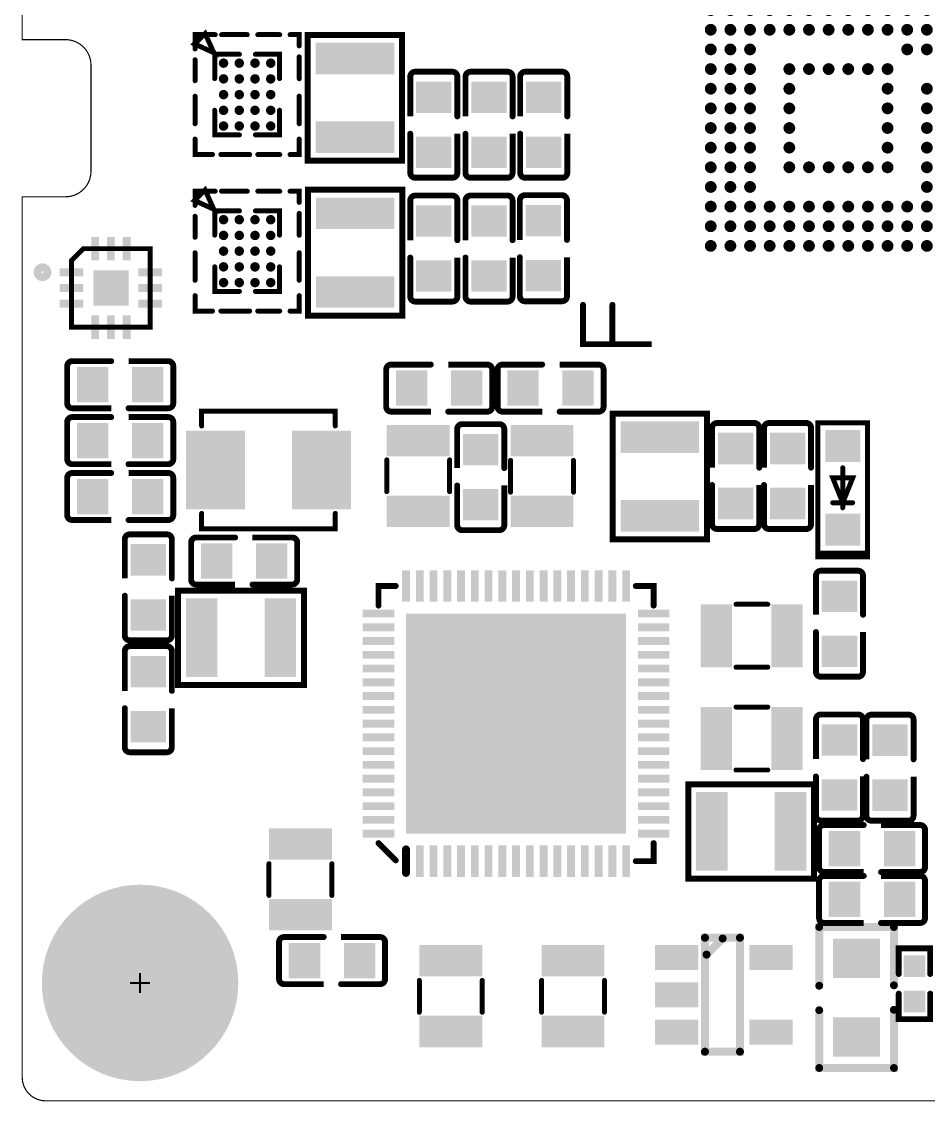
# Model space of a CAD drawing. Extents: x -0.2 to 69.5, y 0 to 51.5.
# Drawn here: x -0.16 to 22.91, y 0.01 to 27.48 of the extents above; entities that cross this region are included whole.
import ezdxf

# ---------------------------------------------------------------- set-up
doc = ezdxf.new("R2010")
doc.units = 0
for name, color, linetype in [('2D_LINE_00', 253, 'CONTINUOUS'), ('DRIL_NPLTE_THRU_01', 255, 'CONTINUOUS'), ('DRIL_PLTE_THRU_01', 255, 'CONTINUOUS'), ('DRIL_SYMBOL', 6, 'CONTINUOUS'), ('PADS_INNER', 253, 'CONTINUOUS'), ('PADS_TOP', 253, 'CONTINUOUS'), ('PART_TOP_2DLINE_00', 1, 'CONTINUOUS'), ('PART_TOP_2DLINE_01', 1, 'CONTINUOUS'), ('PART_TOP_2DLINE_126', 255, 'CONTINUOUS')]:
    doc.layers.add(name, color=color, linetype=linetype)

# ---------------------------------------------------------------- blocks, each defined once
blk = doc.blocks.new('DRAWING_551')
at = {"layer": '2D_LINE_00', "const_width": 0.03}
blk.add_lwpolyline([(8.386, -18.085), (-60.014, -18.085, -0.414214), (-60.613, -17.485), (-60.613, 4.916), (-59.513, 4.916, 0.414214), (-58.863, 5.565), (-58.863, 8.265, 0.414214), (-59.513, 8.915), (-60.613, 8.915), (-60.613, 26.316, -0.414214), (-60.014, 26.915), (-30.063, 26.915, -0.413192), (-29.815, 26.667), (-29.815, 23.399, 0.967377), (-28.813, 23.399), (-28.813, 26.665, -0.414214), (-28.563, 26.915), (8.386, 26.915, -0.414214)], format="xyb", dxfattribs=at)
blk = doc.blocks.new('SMOOTH_0$2032')
at = {"const_width": 0.1016}
blk.add_lwpolyline([(-0.0508, 0, 1), (0.0508, 0, 1)], format="xyb", close=True, dxfattribs=at)
blk = doc.blocks.new('PART_BODY_TOP_495')
at = {"layer": 'PART_TOP_2DLINE_00', "const_width": 0.203}
blk.add_lwpolyline([(-0.41, -1.45), (0.48, -1.45), (0.48, 1.45), (-0.41, 1.45)], close=True, dxfattribs=at)
blk.add_lwpolyline([(0.44, -1.02), (0.03, -1.43)], dxfattribs=at)
at = {"layer": 'PART_TOP_2DLINE_00'}
for p in [(-0.41, 1.45), (0.48, 1.45), (0.44, -1.02), (-0.41, -1.45), (0.03, -1.43), (0.48, -1.45)]:
    blk.add_blockref('SMOOTH_0$2032', p, dxfattribs=at)
blk = doc.blocks.new('DRIL_HOLE_0')
blk.add_lwpolyline([(0, 0, 1), (0, 0, 1)], format="xyb", close=True)
blk = doc.blocks.new('PAD_0')
blk.add_lwpolyline([(0, 0, 1), (0, 0, 1)], format="xyb", close=True)
blk = doc.blocks.new('PAD_1')
at = {"const_width": 0.635}
blk.add_lwpolyline([(-0.55, 0), (0.55, 0)], dxfattribs=at)
blk = doc.blocks.new('STK_TOP_26')
at = {"layer": 'DRIL_PLTE_THRU_01'}
blk.add_blockref('DRIL_HOLE_0', (0, 0), dxfattribs=at)
at = {"layer": 'PADS_INNER'}
blk.add_blockref('PAD_0', (0, 0), dxfattribs=at)
at = {"layer": 'PADS_TOP'}
blk.add_blockref('PAD_1', (0, 0), dxfattribs=at)
blk = doc.blocks.new('SYM_TOP_22')
for name, p in [('PART_BODY_TOP_495', (0, 0)), ('STK_TOP_26', (-1.2, 0.95)), ('STK_TOP_26', (1.2, 0.95)), ('STK_TOP_26', (1.2, 0)), ('STK_TOP_26', (-1.2, -0.95)), ('STK_TOP_26', (1.2, -0.95))]:
    blk.add_blockref(name, p)
blk = doc.blocks.new('PART_TOP_0')
blk.add_blockref('SYM_TOP_22', (0, 0))
blk = doc.blocks.new('SMOOTH_0$150114')
at = {"const_width": 0.075057}
blk.add_lwpolyline([(-0.037528, 0, 1), (0.037528, 0, 1)], format="xyb", close=True, dxfattribs=at)
blk = doc.blocks.new('PART_BODY_TOP_492')
at = {"layer": 'PART_TOP_2DLINE_01', "const_width": 0.15}
for points in [[(-3.48, 3.061), (-3.041, 3.5)], [(3.5, 3.061), (3.5, 3.5), (3.002, 3.5)], [(-3.5, -3.046), (-3.5, -3.5), (-3.041, -3.5)], [(3.5, -3.046), (3.5, -3.5), (3.002, -3.5)]]:
    blk.add_lwpolyline(points, dxfattribs=at)
at = {"layer": 'PART_TOP_2DLINE_01'}
for p in [(-3.041, 3.5), (3.002, 3.5), (3.5, 3.5), (-3.48, 3.061), (3.5, 3.061), (-3.5, -3.046), (3.5, -3.046), (-3.5, -3.5), (-3.041, -3.5), (3.002, -3.5), (3.5, -3.5)]:
    blk.add_blockref('SMOOTH_0$150114', p, dxfattribs=at)
blk = doc.blocks.new('PAD_2')
at = {"const_width": 0.0999}
blk.add_lwpolyline([(-0.3, -0.05), (0.3, -0.05, 1), (0.3, 0.05), (-0.3, 0.05, 1)], format="xyb", close=True, dxfattribs=at)
blk = doc.blocks.new('STK_TOP_21')
at = {"layer": 'DRIL_NPLTE_THRU_01'}
blk.add_blockref('DRIL_HOLE_0', (0, 0), dxfattribs=at)
at = {"layer": 'PADS_INNER'}
blk.add_blockref('PAD_0', (0, 0), dxfattribs=at)
at = {"layer": 'PADS_TOP'}
blk.add_blockref('PAD_2', (0, 0), dxfattribs=at)
blk = doc.blocks.new('PAD_3')
at = {"const_width": 0.1999}
blk.add_lwpolyline([(-0.40005, 0), (0.40005, 0)], dxfattribs=at)
blk = doc.blocks.new('STK_TOP_22')
at = {"layer": 'DRIL_NPLTE_THRU_01'}
blk.add_blockref('DRIL_HOLE_0', (0, 0), dxfattribs=at)
at = {"layer": 'PADS_INNER'}
blk.add_blockref('PAD_0', (0, 0), dxfattribs=at)
at = {"layer": 'PADS_TOP'}
blk.add_blockref('PAD_3', (0, 0), dxfattribs=at)
blk = doc.blocks.new('STK_TOP_20')
at = {"layer": 'DRIL_NPLTE_THRU_01'}
blk.add_blockref('DRIL_HOLE_0', (0, 0), dxfattribs=at)
at = {"layer": 'PADS_INNER'}
blk.add_blockref('PAD_0', (0, 0), dxfattribs=at)
at = {"layer": 'PADS_TOP', "rotation": 90}
blk.add_blockref('PAD_3', (0, 0), dxfattribs=at)
blk = doc.blocks.new('PAD_4')
at = {"const_width": 5.6}
blk.add_lwpolyline([(-2.8, 0), (2.8, 0)], dxfattribs=at)
blk = doc.blocks.new('STK_TOP_23')
at = {"layer": 'DRIL_NPLTE_THRU_01'}
blk.add_blockref('DRIL_HOLE_0', (0, 0), dxfattribs=at)
at = {"layer": 'PADS_INNER'}
blk.add_blockref('PAD_0', (0, 0), dxfattribs=at)
at = {"layer": 'PADS_TOP'}
blk.add_blockref('PAD_4', (0, 0), dxfattribs=at)
blk = doc.blocks.new('SYM_TOP_19')
for name, p in [('STK_TOP_20', (-2.8, 3.5)), ('STK_TOP_20', (-2.45, 3.5)), ('STK_TOP_20', (-2.1, 3.5)), ('STK_TOP_20', (-1.75, 3.5)), ('STK_TOP_20', (-1.4, 3.5)), ('STK_TOP_20', (-1.05, 3.5)), ('STK_TOP_20', (-0.7, 3.5)), ('STK_TOP_20', (-0.35, 3.5)), ('STK_TOP_20', (0, 3.5)), ('STK_TOP_20', (0.35, 3.5)), ('STK_TOP_20', (0.7, 3.5)), ('STK_TOP_20', (1.05, 3.5)), ('STK_TOP_20', (1.4, 3.5)), ('STK_TOP_20', (1.75, 3.5)), ('STK_TOP_20', (2.1, 3.5)), ('STK_TOP_20', (2.45, 3.5)), ('STK_TOP_20', (2.8, 3.5)), ('PART_BODY_TOP_492', (0, 0)), ('STK_TOP_23', (0, 0)), ('STK_TOP_21', (-3.5, 2.8)), ('STK_TOP_22', (3.5, 2.8)), ('STK_TOP_22', (-3.5, 2.45)), ('STK_TOP_22', (3.5, 2.45)), ('STK_TOP_22', (-3.5, 2.1)), ('STK_TOP_22', (3.5, 2.1)), ('STK_TOP_22', (-3.5, 1.75)), ('STK_TOP_22', (3.5, 1.75)), ('STK_TOP_22', (-3.5, 1.4)), ('STK_TOP_22', (3.5, 1.4)), ('STK_TOP_22', (-3.5, 1.05)), ('STK_TOP_22', (3.5, 1.05)), ('STK_TOP_22', (-3.5, 0.7)), ('STK_TOP_22', (3.5, 0.7)), ('STK_TOP_22', (-3.5, 0.35)), ('STK_TOP_22', (3.5, 0.35)), ('STK_TOP_22', (-3.5, 0)), ('STK_TOP_22', (3.5, 0)), ('STK_TOP_22', (-3.5, -0.35)), ('STK_TOP_22', (3.5, -0.35)), ('STK_TOP_22', (-3.5, -0.7)), ('STK_TOP_22', (3.5, -0.7)), ('STK_TOP_22', (-3.5, -1.05)), ('STK_TOP_22', (3.5, -1.05)), ('STK_TOP_22', (-3.5, -1.4)), ('STK_TOP_22', (3.5, -1.4)), ('STK_TOP_22', (-3.5, -1.75)), ('STK_TOP_22', (3.5, -1.75)), ('STK_TOP_22', (-3.5, -2.1)), ('STK_TOP_22', (3.5, -2.1)), ('STK_TOP_22', (-3.5, -2.45)), ('STK_TOP_22', (3.5, -2.45)), ('STK_TOP_22', (-3.5, -2.8)), ('STK_TOP_22', (3.5, -2.8)), ('STK_TOP_20', (-2.8, -3.5)), ('STK_TOP_20', (-2.45, -3.5)), ('STK_TOP_20', (-2.1, -3.5)), ('STK_TOP_20', (-1.75, -3.5)), ('STK_TOP_20', (-1.4, -3.5)), ('STK_TOP_20', (-1.05, -3.5)), ('STK_TOP_20', (-0.7, -3.5)), ('STK_TOP_20', (-0.35, -3.5)), ('STK_TOP_20', (0, -3.5)), ('STK_TOP_20', (0.35, -3.5)), ('STK_TOP_20', (0.7, -3.5)), ('STK_TOP_20', (1.05, -3.5)), ('STK_TOP_20', (1.4, -3.5)), ('STK_TOP_20', (1.75, -3.5)), ('STK_TOP_20', (2.1, -3.5)), ('STK_TOP_20', (2.45, -3.5)), ('STK_TOP_20', (2.8, -3.5))]:
    blk.add_blockref(name, p)
blk = doc.blocks.new('PART_TOP_1')
blk.add_blockref('SYM_TOP_19', (0, 0))
blk = doc.blocks.new('DRIL_SYMBOL_2$75')
at = {"layer": 'DRIL_SYMBOL', "const_width": 0.0508}
for points in [[(0, -0.254), (0, 0.254)], [(-0.254, 0), (0.254, 0)]]:
    blk.add_lwpolyline(points, dxfattribs=at)
blk = doc.blocks.new('DRIL_HOLE_2$75')
at = {"const_width": 1.375}
blk.add_lwpolyline([(-0.6875, 0, 1), (0.6875, 0, 1)], format="xyb", close=True, dxfattribs=at)
blk.add_blockref('DRIL_SYMBOL_2$75', (0, 0))
blk = doc.blocks.new('PAD_7')
at = {"const_width": 2.5}
blk.add_lwpolyline([(0, -1.25, 1), (0, 1.25, 1)], format="xyb", close=True, dxfattribs=at)
blk = doc.blocks.new('STK_TOP_230')
at = {"layer": 'DRIL_PLTE_THRU_01'}
blk.add_blockref('DRIL_HOLE_2$75', (0, 0), dxfattribs=at)
at = {"layer": 'PADS_INNER'}
blk.add_blockref('PAD_7', (0, 0), dxfattribs=at)
at = {"layer": 'PADS_TOP'}
blk.add_blockref('PAD_7', (0, 0), dxfattribs=at)
blk = doc.blocks.new('SYM_TOP_26')
blk.add_blockref('STK_TOP_230', (0, 0))
blk = doc.blocks.new('PART_TOP_77')
blk.add_blockref('SYM_TOP_26', (0, 0))
blk = doc.blocks.new('SMOOTH_0$127')
at = {"const_width": 0.0635}
blk.add_lwpolyline([(-0.03175, 0, 1), (0.03175, 0, 1)], format="xyb", close=True, dxfattribs=at)
blk = doc.blocks.new('PART_BODY_TOP_562')
at = {"layer": 'PART_TOP_2DLINE_01', "const_width": 0.127}
for points in [[(-1.651, 0.635), (-1.651, -0.635), (1.755, -0.635), (1.755, 0.635)], [(-0.254, 0.254), (0.381, 0), (-0.254, -0.254)]]:
    blk.add_lwpolyline(points, close=True, dxfattribs=at)
for points in [[(1.665, -0.6), (1.665, 0.6)], [(0.381, 0.254), (0.381, -0.254)], [(-0.508, 0), (0.508, 0)]]:
    blk.add_lwpolyline(points, dxfattribs=at)
at = {"layer": 'PART_TOP_2DLINE_01'}
for p in [(-1.651, 0.635), (1.665, 0.6), (1.755, 0.635), (-0.254, 0.254), (0.381, 0.254), (-0.508, 0), (0.381, 0), (0.508, 0), (-0.254, -0.254), (0.381, -0.254), (1.665, -0.6), (-1.651, -0.635), (1.755, -0.635)]:
    blk.add_blockref('SMOOTH_0$127', p, dxfattribs=at)
blk = doc.blocks.new('PAD_10')
at = {"const_width": 0.8128}
blk.add_lwpolyline([(-0.4445, 0), (0.4445, 0)], dxfattribs=at)
blk = doc.blocks.new('STK_TOP_116')
at = {"layer": 'DRIL_PLTE_THRU_01'}
blk.add_blockref('DRIL_HOLE_0', (0, 0), dxfattribs=at)
at = {"layer": 'PADS_INNER'}
blk.add_blockref('PAD_0', (0, 0), dxfattribs=at)
at = {"layer": 'PADS_TOP', "rotation": 90}
blk.add_blockref('PAD_10', (0, 0), dxfattribs=at)
blk = doc.blocks.new('SYM_TOP_31')
for name, p in [('STK_TOP_116', (-1.0668, 0)), ('STK_TOP_116', (1.0668, 0)), ('PART_BODY_TOP_562', (0, 0))]:
    blk.add_blockref(name, p)
blk = doc.blocks.new('PART_TOP_80')
blk.add_blockref('SYM_TOP_31', (0, 0))
blk = doc.blocks.new('PART_BODY_TOP_724')
at = {"layer": 'PART_TOP_2DLINE_126', "const_width": 0.15}
for points in [[(-0.25, 0.4), (-0.9, 0.4), (-0.9, -0.4), (-0.25, -0.4)], [(0.25, 0.4), (0.9, 0.4), (0.9, -0.4), (0.25, -0.4)]]:
    blk.add_lwpolyline(points, dxfattribs=at)
at = {"layer": 'PART_TOP_2DLINE_126'}
for p in [(-0.9, 0.4), (-0.25, 0.4), (0.25, 0.4), (0.9, 0.4), (-0.9, -0.4), (-0.25, -0.4), (0.25, -0.4), (0.9, -0.4)]:
    blk.add_blockref('SMOOTH_0$150114', p, dxfattribs=at)
blk = doc.blocks.new('PAD_19')
at = {"const_width": 0.55}
blk.add_lwpolyline([(-0.275, 0), (0.275, 0)], dxfattribs=at)
blk = doc.blocks.new('STK_TOP_112')
at = {"layer": 'DRIL_PLTE_THRU_01'}
blk.add_blockref('DRIL_HOLE_0', (0, 0), dxfattribs=at)
at = {"layer": 'PADS_INNER'}
blk.add_blockref('PAD_0', (0, 0), dxfattribs=at)
at = {"layer": 'PADS_TOP'}
blk.add_blockref('PAD_19', (0, 0), dxfattribs=at)
blk = doc.blocks.new('SYM_TOP_38')
for name, p in [('STK_TOP_112', (-0.450088, 0)), ('PART_BODY_TOP_724', (0, 0)), ('STK_TOP_112', (0.450088, 0))]:
    blk.add_blockref(name, p)
blk = doc.blocks.new('PART_TOP_252')
blk.add_blockref('SYM_TOP_38', (0, 0))
blk = doc.blocks.new('PART_BODY_TOP_736')
at = {"layer": 'PART_TOP_2DLINE_01', "const_width": 0.127}
blk.add_lwpolyline([(-1, 0.7), (-0.7, 1), (1, 1), (1, -1), (-1, -1)], close=True, dxfattribs=at)
at = {"layer": 'PART_TOP_2DLINE_01', "const_width": 0.25}
blk.add_lwpolyline([(-1.84, 0.4, 1), (-1.64, 0.4, 1)], format="xyb", close=True, dxfattribs=at)
at = {"layer": 'PART_TOP_2DLINE_01'}
for p in [(-0.7, 1), (1, 1), (-1, 0.7), (-1, -1), (1, -1)]:
    blk.add_blockref('SMOOTH_0$127', p, dxfattribs=at)
blk = doc.blocks.new('PAD_21')
at = {"const_width": 0.2}
blk.add_lwpolyline([(-0.3, 0), (0.3, 0)], dxfattribs=at)
blk = doc.blocks.new('STK_TOP_288')
at = {"layer": 'DRIL_NPLTE_THRU_01'}
blk.add_blockref('DRIL_HOLE_0', (0, 0), dxfattribs=at)
at = {"layer": 'PADS_INNER'}
blk.add_blockref('PAD_0', (0, 0), dxfattribs=at)
at = {"layer": 'PADS_TOP'}
blk.add_blockref('PAD_21', (0, 0), dxfattribs=at)
blk = doc.blocks.new('STK_TOP_281')
at = {"layer": 'DRIL_NPLTE_THRU_01'}
blk.add_blockref('DRIL_HOLE_0', (0, 0), dxfattribs=at)
at = {"layer": 'PADS_INNER'}
blk.add_blockref('PAD_0', (0, 0), dxfattribs=at)
at = {"layer": 'PADS_TOP', "rotation": 90}
blk.add_blockref('PAD_21', (0, 0), dxfattribs=at)
blk = doc.blocks.new('PAD_22')
at = {"const_width": 0.9}
blk.add_lwpolyline([(-0.45, 0), (0.45, 0)], dxfattribs=at)
blk = doc.blocks.new('STK_TOP_282')
at = {"layer": 'DRIL_NPLTE_THRU_01'}
blk.add_blockref('DRIL_HOLE_0', (0, 0), dxfattribs=at)
at = {"layer": 'PADS_INNER'}
blk.add_blockref('PAD_0', (0, 0), dxfattribs=at)
at = {"layer": 'PADS_TOP'}
blk.add_blockref('PAD_22', (0, 0), dxfattribs=at)
blk = doc.blocks.new('SYM_TOP_45')
for name, p in [('STK_TOP_281', (-0.4, 1)), ('STK_TOP_281', (0, 1)), ('STK_TOP_281', (0.4, 1)), ('PART_BODY_TOP_736', (0, 0)), ('STK_TOP_288', (-1, 0.4)), ('STK_TOP_282', (0, 0)), ('STK_TOP_288', (1, 0.4)), ('STK_TOP_288', (-1, 0)), ('STK_TOP_288', (1, 0)), ('STK_TOP_288', (-1, -0.4)), ('STK_TOP_288', (1, -0.4)), ('STK_TOP_281', (-0.4, -1)), ('STK_TOP_281', (0, -1)), ('STK_TOP_281', (0.4, -1))]:
    blk.add_blockref(name, p)
blk = doc.blocks.new('PART_TOP_294')
blk.add_blockref('SYM_TOP_45', (0, 0))
blk = doc.blocks.new('PART_BODY_TOP_739')
at = {"layer": 'PART_TOP_2DLINE_01', "const_width": 0.127}
for points in [[(1.7, 1.116), (1.7, 1.512), (-1.7, 1.512), (-1.7, 1.116)], [(1.7, -1.108), (1.7, -1.488), (-1.7, -1.488), (-1.7, -1.108)]]:
    blk.add_lwpolyline(points, dxfattribs=at)
at = {"layer": 'PART_TOP_2DLINE_01'}
for p in [(-1.7, 1.512), (1.7, 1.512), (-1.7, 1.116), (1.7, 1.116), (-1.7, -1.108), (1.7, -1.108), (-1.7, -1.488), (1.7, -1.488)]:
    blk.add_blockref('SMOOTH_0$127', p, dxfattribs=at)
blk = doc.blocks.new('PAD_31')
at = {"const_width": 1.500124}
blk.add_lwpolyline([(-0.999998, 0), (0.999998, 0)], dxfattribs=at)
blk = doc.blocks.new('STK_TOP_113')
at = {"layer": 'DRIL_PLTE_THRU_01'}
blk.add_blockref('DRIL_HOLE_0', (0, 0), dxfattribs=at)
at = {"layer": 'PADS_INNER'}
blk.add_blockref('PAD_0', (0, 0), dxfattribs=at)
at = {"layer": 'PADS_TOP', "rotation": 90}
blk.add_blockref('PAD_31', (0, 0), dxfattribs=at)
blk = doc.blocks.new('SYM_TOP_48')
for name, p in [('STK_TOP_113', (-1.35, 0.012)), ('STK_TOP_113', (1.35, 0.012)), ('PART_BODY_TOP_739', (0, 0))]:
    blk.add_blockref(name, p)
blk = doc.blocks.new('PART_TOP_303')
blk.add_blockref('SYM_TOP_48', (0, 0))
blk = doc.blocks.new('PART_BODY_TOP_751')
at = {"layer": 'PART_TOP_2DLINE_01', "const_width": 0.127}
for points in [[(0.398, 0.8), (-0.41, 0.8)], [(0.398, -0.8), (-0.41, -0.8)]]:
    blk.add_lwpolyline(points, dxfattribs=at)
at = {"layer": 'PART_TOP_2DLINE_01'}
for p in [(-0.41, 0.8), (0.398, 0.8), (-0.41, -0.8), (0.398, -0.8)]:
    blk.add_blockref('SMOOTH_0$127', p, dxfattribs=at)
blk = doc.blocks.new('PAD_32')
at = {"const_width": 0.8}
blk.add_lwpolyline([(-0.8, 0), (0.8, 0)], dxfattribs=at)
blk = doc.blocks.new('STK_TOP_19')
at = {"layer": 'DRIL_NPLTE_THRU_01'}
blk.add_blockref('DRIL_HOLE_0', (0, 0), dxfattribs=at)
at = {"layer": 'PADS_INNER'}
blk.add_blockref('PAD_0', (0, 0), dxfattribs=at)
at = {"layer": 'PADS_TOP', "rotation": 90}
blk.add_blockref('PAD_32', (0, 0), dxfattribs=at)
blk = doc.blocks.new('SYM_TOP_53')
for name, p in [('STK_TOP_19', (-0.9, 0)), ('STK_TOP_19', (0.9, 0)), ('PART_BODY_TOP_751', (0, 0))]:
    blk.add_blockref(name, p)
blk = doc.blocks.new('PART_TOP_304')
blk.add_blockref('SYM_TOP_53', (0, 0))
blk = doc.blocks.new('PART_TOP_305')
blk.add_blockref('SYM_TOP_53', (0, 0))
blk = doc.blocks.new('SMOOTH_0$1524')
at = {"const_width": 0.0762}
blk.add_lwpolyline([(-0.0381, 0, 1), (0.0381, 0, 1)], format="xyb", close=True, dxfattribs=at)
blk = doc.blocks.new('PART_BODY_TOP_747')
at = {"layer": 'PART_TOP_2DLINE_01', "const_width": 0.152}
blk.add_lwpolyline([(1.6, -1.2), (-1.6, -1.2), (-1.6, 1.2), (1.6, 1.2)], close=True, dxfattribs=at)
at = {"layer": 'PART_TOP_2DLINE_01'}
for p in [(-1.6, 1.2), (1.6, 1.2), (-1.6, -1.2), (1.6, -1.2)]:
    blk.add_blockref('SMOOTH_0$1524', p, dxfattribs=at)
blk = doc.blocks.new('PAD_33')
at = {"const_width": 0.8001}
blk.add_lwpolyline([(-0.99949, 0), (0.99949, 0)], dxfattribs=at)
blk = doc.blocks.new('STK_TOP_28')
at = {"layer": 'DRIL_NPLTE_THRU_01'}
blk.add_blockref('DRIL_HOLE_0', (0, 0), dxfattribs=at)
at = {"layer": 'PADS_INNER'}
blk.add_blockref('PAD_0', (0, 0), dxfattribs=at)
at = {"layer": 'PADS_TOP', "rotation": 90}
blk.add_blockref('PAD_33', (0, 0), dxfattribs=at)
blk = doc.blocks.new('SYM_TOP_49')
for name, p in [('STK_TOP_28', (-1.00076, 0)), ('STK_TOP_28', (1.00076, 0)), ('PART_BODY_TOP_747', (0, 0))]:
    blk.add_blockref(name, p)
blk = doc.blocks.new('PART_TOP_306')
blk.add_blockref('SYM_TOP_49', (0, 0))
blk = doc.blocks.new('PART_TOP_307')
blk.add_blockref('SYM_TOP_53', (0, 0))
blk = doc.blocks.new('PART_TOP_308')
blk.add_blockref('SYM_TOP_53', (0, 0))
blk = doc.blocks.new('PART_TOP_309')
blk.add_blockref('SYM_TOP_49', (0, 0))
blk = doc.blocks.new('PART_TOP_310')
blk.add_blockref('SYM_TOP_53', (0, 0))
blk = doc.blocks.new('PART_TOP_311')
blk.add_blockref('SYM_TOP_53', (0, 0))
blk = doc.blocks.new('PART_TOP_312')
blk.add_blockref('SYM_TOP_49', (0, 0))
blk = doc.blocks.new('PART_TOP_313')
blk.add_blockref('SYM_TOP_53', (0, 0))
blk = doc.blocks.new('PART_TOP_314')
blk.add_blockref('SYM_TOP_49', (0, 0))
blk = doc.blocks.new('PART_TOP_315')
blk.add_blockref('SYM_TOP_49', (0, 0))
blk = doc.blocks.new('PART_BODY_TOP_754')
at = {"layer": 'PART_TOP_2DLINE_126', "const_width": 0.15}
for points in [[(-0.212, 0.599), (-1.222, 0.599, 0.414214), (-1.349, 0.472), (-1.349, -0.472, 0.414214), (-1.222, -0.599), (-0.212, -0.599)], [(0.229, -0.599), (1.222, -0.599, 0.414214), (1.349, -0.472), (1.349, 0.472, 0.414214), (1.222, 0.599), (0.229, 0.599)]]:
    blk.add_lwpolyline(points, format="xyb", dxfattribs=at)
at = {"layer": 'PART_TOP_2DLINE_126'}
for p in [(-1.222, 0.599), (-0.212, 0.599), (0.229, -0.599), (1.222, -0.599)]:
    blk.add_blockref('SMOOTH_0$150114', p, dxfattribs=at)
blk = doc.blocks.new('PAD_34')
at = {"const_width": 0.8}
blk.add_lwpolyline([(-0.45, 0), (0.45, 0)], dxfattribs=at)
blk = doc.blocks.new('STK_TOP_109')
at = {"layer": 'DRIL_PLTE_THRU_01'}
blk.add_blockref('DRIL_HOLE_0', (0, 0), dxfattribs=at)
at = {"layer": 'PADS_INNER'}
blk.add_blockref('PAD_0', (0, 0), dxfattribs=at)
at = {"layer": 'PADS_TOP', "rotation": 90}
blk.add_blockref('PAD_34', (0, 0), dxfattribs=at)
blk = doc.blocks.new('SYM_TOP_56')
for name, p in [('STK_TOP_109', (-0.7, 0)), ('STK_TOP_109', (0.7, 0)), ('PART_BODY_TOP_754', (0, 0))]:
    blk.add_blockref(name, p)
blk = doc.blocks.new('PART_TOP_319')
blk.add_blockref('SYM_TOP_56', (0, 0))
blk = doc.blocks.new('PART_TOP_320')
blk.add_blockref('SYM_TOP_56', (0, 0))
blk = doc.blocks.new('PART_TOP_321')
blk.add_blockref('SYM_TOP_56', (0, 0))
blk = doc.blocks.new('PART_TOP_322')
blk.add_blockref('SYM_TOP_56', (0, 0))
blk = doc.blocks.new('PART_TOP_323')
blk.add_blockref('SYM_TOP_56', (0, 0))
blk = doc.blocks.new('PART_TOP_324')
blk.add_blockref('SYM_TOP_56', (0, 0))
blk = doc.blocks.new('PART_TOP_325')
blk.add_blockref('SYM_TOP_56', (0, 0))
blk = doc.blocks.new('PART_TOP_326')
blk.add_blockref('SYM_TOP_56', (0, 0))
blk = doc.blocks.new('PART_TOP_327')
blk.add_blockref('SYM_TOP_56', (0, 0))
blk = doc.blocks.new('PART_TOP_328')
blk.add_blockref('SYM_TOP_56', (0, 0))
blk = doc.blocks.new('PART_TOP_329')
blk.add_blockref('SYM_TOP_56', (0, 0))
blk = doc.blocks.new('PART_TOP_330')
blk.add_blockref('SYM_TOP_56', (0, 0))
blk = doc.blocks.new('PART_TOP_331')
blk.add_blockref('SYM_TOP_56', (0, 0))
blk = doc.blocks.new('PART_TOP_332')
blk.add_blockref('SYM_TOP_56', (0, 0))
blk = doc.blocks.new('PART_TOP_333')
blk.add_blockref('SYM_TOP_56', (0, 0))
blk = doc.blocks.new('PART_TOP_334')
blk.add_blockref('SYM_TOP_56', (0, 0))
blk = doc.blocks.new('PART_TOP_335')
blk.add_blockref('SYM_TOP_56', (0, 0))
blk = doc.blocks.new('PART_TOP_339')
blk.add_blockref('SYM_TOP_56', (0, 0))
blk = doc.blocks.new('PART_TOP_340')
blk.add_blockref('SYM_TOP_56', (0, 0))
blk = doc.blocks.new('PART_TOP_341')
blk.add_blockref('SYM_TOP_56', (0, 0))
blk = doc.blocks.new('PART_TOP_342')
blk.add_blockref('SYM_TOP_56', (0, 0))
blk = doc.blocks.new('PART_TOP_343')
blk.add_blockref('SYM_TOP_56', (0, 0))
blk = doc.blocks.new('SMOOTH_0$199898')
at = {"const_width": 0.099949}
blk.add_lwpolyline([(-0.049974, 0, 1), (0.049974, 0, 1)], format="xyb", close=True, dxfattribs=at)
blk = doc.blocks.new('PART_BODY_TOP_755')
at = {"layer": 'PART_TOP_2DLINE_126', "const_width": 0.2}
for points in [[(-0.305, -0.95), (-1.786, -0.95), (-1.786, 0.95), (-0.316, 0.95)], [(0.306, 0.95), (1.8, 0.95), (1.8, -0.95), (0.316, -0.95)]]:
    blk.add_lwpolyline(points, dxfattribs=at)
at = {"layer": 'PART_TOP_2DLINE_126'}
for p in [(-1.786, 0.95), (-0.316, 0.95), (0.306, 0.95), (1.8, 0.95), (-1.786, -0.95), (-0.305, -0.95), (0.316, -0.95), (1.8, -0.95)]:
    blk.add_blockref('SMOOTH_0$199898', p, dxfattribs=at)
blk = doc.blocks.new('PAD_35')
at = {"const_width": 0.999998}
blk.add_lwpolyline([(-0.599948, 0), (0.599948, 0)], dxfattribs=at)
blk = doc.blocks.new('STK_TOP_111')
at = {"layer": 'DRIL_PLTE_THRU_01'}
blk.add_blockref('DRIL_HOLE_0', (0, 0), dxfattribs=at)
at = {"layer": 'PADS_INNER'}
blk.add_blockref('PAD_0', (0, 0), dxfattribs=at)
at = {"layer": 'PADS_TOP', "rotation": 90}
blk.add_blockref('PAD_35', (0, 0), dxfattribs=at)
blk = doc.blocks.new('SYM_TOP_57')
for name, p in [('STK_TOP_111', (-0.999998, 0)), ('STK_TOP_111', (0.999998, 0)), ('PART_BODY_TOP_755', (0, 0))]:
    blk.add_blockref(name, p)
blk = doc.blocks.new('PART_TOP_359')
blk.add_blockref('SYM_TOP_57', (0, 0))
blk = doc.blocks.new('PART_BODY_TOP_728')
at = {"layer": 'PART_TOP_2DLINE_01', "const_width": 0.127}
blk.add_lwpolyline([(-0.848, 1.066), (-1.337, 1.289), (-1.07, 1.555)], close=True, dxfattribs=at)
for points in [[(-0.813, 1.525), (-1.325, 1.525), (-1.325, 1.164)], [(0.004, 1.525), (-0.651, 1.525)], [(0.829, 1.525), (0.272, 1.525)], [(1.092, 1.525), (1.325, 1.525), (1.325, 1.241)], [(-1.325, 0.887), (-1.325, 0.354)], [(-0.825, 0.408), (-0.825, 1.025), (-0.197, 1.025)], [(0.825, 0.408), (0.825, 1.025), (0.212, 1.025)], [(1.325, 0.961), (1.325, 0.404)], [(-1.325, -0.041), (-1.325, -0.741)], [(1.325, -0.041), (1.325, -0.741)], [(-0.825, -0.399), (-0.825, -1.025), (-0.197, -1.025)], [(0.825, -0.399), (0.825, -1.025), (0.212, -1.025)], [(-0.881, -1.525), (-1.325, -1.525), (-1.325, -1.132)], [(1.092, -1.525), (1.325, -1.525), (1.325, -1.132)], [(0.065, -1.525), (-0.667, -1.525)], [(0.829, -1.525), (0.272, -1.525)]]:
    blk.add_lwpolyline(points, dxfattribs=at)
at = {"layer": 'PART_TOP_2DLINE_01'}
for p in [(-1.325, 1.525), (-1.07, 1.555), (-0.813, 1.525), (-0.651, 1.525), (0.004, 1.525), (0.272, 1.525), (0.829, 1.525), (1.092, 1.525), (1.325, 1.525), (-1.337, 1.289), (-1.325, 1.164), (-0.848, 1.066), (1.325, 1.241), (-1.325, 0.887), (-0.825, 1.025), (-0.197, 1.025), (0.212, 1.025), (0.825, 1.025), (1.325, 0.961), (-1.325, 0.354), (-0.825, 0.408), (0.825, 0.408), (1.325, 0.404), (-1.325, -0.041), (1.325, -0.041), (-0.825, -0.399), (0.825, -0.399), (-1.325, -0.741), (1.325, -0.741), (-1.325, -1.132), (-0.825, -1.025), (-0.197, -1.025), (0.212, -1.025), (0.825, -1.025), (1.325, -1.132), (-1.325, -1.525), (-0.881, -1.525), (-0.667, -1.525), (0.065, -1.525), (0.272, -1.525), (0.829, -1.525), (1.092, -1.525), (1.325, -1.525)]:
    blk.add_blockref('SMOOTH_0$127', p, dxfattribs=at)
blk = doc.blocks.new('PAD_40')
at = {"const_width": 0.12}
blk.add_lwpolyline([(0, -0.06, 1), (0, 0.06, 1)], format="xyb", close=True, dxfattribs=at)
blk = doc.blocks.new('STK_TOP_250')
at = {"layer": 'DRIL_PLTE_THRU_01'}
blk.add_blockref('DRIL_HOLE_0', (0, 0), dxfattribs=at)
at = {"layer": 'PADS_INNER'}
blk.add_blockref('PAD_0', (0, 0), dxfattribs=at)
at = {"layer": 'PADS_TOP'}
blk.add_blockref('PAD_40', (0, 0), dxfattribs=at)
blk = doc.blocks.new('SYM_TOP_42')
for name, p in [('PART_BODY_TOP_728', (0, 0)), ('STK_TOP_250', (-0.6, 0.8)), ('STK_TOP_250', (-0.2, 0.8)), ('STK_TOP_250', (0.2, 0.8)), ('STK_TOP_250', (0.6, 0.8)), ('STK_TOP_250', (-0.6, 0.4)), ('STK_TOP_250', (-0.2, 0.4)), ('STK_TOP_250', (0.2, 0.4)), ('STK_TOP_250', (0.6, 0.4)), ('STK_TOP_250', (-0.6, 0)), ('STK_TOP_250', (-0.2, 0)), ('STK_TOP_250', (0.2, 0)), ('STK_TOP_250', (0.6, 0)), ('STK_TOP_250', (-0.6, -0.4)), ('STK_TOP_250', (-0.2, -0.4)), ('STK_TOP_250', (0.2, -0.4)), ('STK_TOP_250', (0.6, -0.4)), ('STK_TOP_250', (-0.6, -0.8)), ('STK_TOP_250', (-0.2, -0.8)), ('STK_TOP_250', (0.2, -0.8)), ('STK_TOP_250', (0.6, -0.8))]:
    blk.add_blockref(name, p)
blk = doc.blocks.new('PART_TOP_591')
blk.add_blockref('SYM_TOP_42', (0, 0))
blk = doc.blocks.new('PART_TOP_592')
blk.add_blockref('SYM_TOP_42', (0, 0))
blk = doc.blocks.new('PART_BODY_TOP_727')
at = {"layer": 'PART_TOP_2DLINE_01', "const_width": 0.152}
for points in [[(-4.698, 6.5), (-5.75, 6.5), (-5.75, 6), (-5.75, 4.775)], [(4.685, 6.5), (5.75, 6.5), (5.75, 5.75), (5.75, 4.75)], [(-4.698, 6), (-5.75, 6)], [(5.75, 6), (4.685, 6)], [(-4.698, 5.75), (-5.75, 5.75)], [(5.75, 5.75), (4.685, 5.75)], [(-4.75, -6.5), (-5.75, -6.5), (-5.75, -5.75), (-5.75, -4.75)], [(4.75, -6.5), (5.75, -6.5), (5.75, -5.75), (5.75, -4.75)], [(-4.75, -5.75), (-5.75, -5.75)], [(5.75, -5.75), (4.75, -5.75)]]:
    blk.add_lwpolyline(points, dxfattribs=at)
at = {"layer": 'PART_TOP_2DLINE_01', "const_width": 0.254}
blk.add_lwpolyline([(-3.599, 4.36, 1), (-3.087, 4.36, 1)], format="xyb", close=True, dxfattribs=at)
at = {"layer": 'PART_TOP_2DLINE_01'}
for p in [(-5.75, 6.5), (-4.698, 6.5), (4.685, 6.5), (5.75, 6.5), (-5.75, 6), (-5.75, 6), (-4.698, 6), (4.685, 6), (5.75, 6), (-5.75, 5.75), (-4.698, 5.75), (4.685, 5.75), (5.75, 5.75), (5.75, 5.75), (-5.75, -5.75), (-5.75, -5.75), (-4.75, -5.75), (4.75, -5.75), (5.75, -5.75), (5.75, -5.75), (-5.75, -6.5), (-4.75, -6.5), (4.75, -6.5), (5.75, -6.5)]:
    blk.add_blockref('SMOOTH_0$1524', p, dxfattribs=at)
blk = doc.blocks.new('PAD_39')
at = {"const_width": 0.15}
blk.add_lwpolyline([(0, -0.075, 1), (0, 0.075, 1)], format="xyb", close=True, dxfattribs=at)
blk = doc.blocks.new('STK_TOP_239')
at = {"layer": 'DRIL_PLTE_THRU_01'}
blk.add_blockref('DRIL_HOLE_0', (0, 0), dxfattribs=at)
at = {"layer": 'PADS_INNER'}
blk.add_blockref('PAD_0', (0, 0), dxfattribs=at)
at = {"layer": 'PADS_TOP'}
blk.add_blockref('PAD_39', (0, 0), dxfattribs=at)
blk = doc.blocks.new('SYM_TOP_41')
for name, p in [('PART_BODY_TOP_727', (0, 0)), ('STK_TOP_239', (-2.75, 3.25)), ('STK_TOP_239', (-2.25, 3.25)), ('STK_TOP_239', (-1.75, 3.25)), ('STK_TOP_239', (-1.25, 3.25)), ('STK_TOP_239', (-0.75, 3.25)), ('STK_TOP_239', (-0.25, 3.25)), ('STK_TOP_239', (0.25, 3.25)), ('STK_TOP_239', (0.75, 3.25)), ('STK_TOP_239', (1.25, 3.25)), ('STK_TOP_239', (1.75, 3.25)), ('STK_TOP_239', (2.25, 3.25)), ('STK_TOP_239', (2.75, 3.25)), ('STK_TOP_239', (3.25, 3.25)), ('STK_TOP_239', (-3.25, 2.75)), ('STK_TOP_239', (-2.75, 2.75)), ('STK_TOP_239', (-2.25, 2.75)), ('STK_TOP_239', (-1.75, 2.75)), ('STK_TOP_239', (-1.25, 2.75)), ('STK_TOP_239', (-0.75, 2.75)), ('STK_TOP_239', (-0.25, 2.75)), ('STK_TOP_239', (0.25, 2.75)), ('STK_TOP_239', (0.75, 2.75)), ('STK_TOP_239', (1.25, 2.75)), ('STK_TOP_239', (1.75, 2.75)), ('STK_TOP_239', (2.25, 2.75)), ('STK_TOP_239', (2.75, 2.75)), ('STK_TOP_239', (3.25, 2.75)), ('STK_TOP_239', (-3.25, 2.25)), ('STK_TOP_239', (-2.75, 2.25)), ('STK_TOP_239', (-2.25, 2.25)), ('STK_TOP_239', (-1.75, 2.25)), ('STK_TOP_239', (-0.75, 2.25)), ('STK_TOP_239', (-0.25, 2.25)), ('STK_TOP_239', (0.25, 2.25)), ('STK_TOP_239', (0.75, 2.25)), ('STK_TOP_239', (1.25, 2.25)), ('STK_TOP_239', (1.75, 2.25)), ('STK_TOP_239', (2.25, 2.25)), ('STK_TOP_239', (2.75, 2.25)), ('STK_TOP_239', (3.25, 2.25)), ('STK_TOP_239', (-3.25, 1.75)), ('STK_TOP_239', (-2.75, 1.75)), ('STK_TOP_239', (-2.25, 1.75)), ('STK_TOP_239', (-1.75, 1.75)), ('STK_TOP_239', (2.25, 1.75)), ('STK_TOP_239', (2.75, 1.75)), ('STK_TOP_239', (3.25, 1.75)), ('STK_TOP_239', (-3.25, 1.25)), ('STK_TOP_239', (-2.75, 1.25)), ('STK_TOP_239', (-2.25, 1.25)), ('STK_TOP_239', (-1.25, 1.25)), ('STK_TOP_239', (-0.75, 1.25)), ('STK_TOP_239', (-0.25, 1.25)), ('STK_TOP_239', (0.25, 1.25)), ('STK_TOP_239', (0.75, 1.25)), ('STK_TOP_239', (1.25, 1.25)), ('STK_TOP_239', (2.25, 1.25)), ('STK_TOP_239', (2.75, 1.25)), ('STK_TOP_239', (3.25, 1.25)), ('STK_TOP_239', (-3.25, 0.75)), ('STK_TOP_239', (-2.75, 0.75)), ('STK_TOP_239', (-2.25, 0.75)), ('STK_TOP_239', (-1.25, 0.75)), ('STK_TOP_239', (1.25, 0.75)), ('STK_TOP_239', (2.25, 0.75)), ('STK_TOP_239', (2.75, 0.75)), ('STK_TOP_239', (3.25, 0.75)), ('STK_TOP_239', (-3.25, 0.25)), ('STK_TOP_239', (-2.75, 0.25)), ('STK_TOP_239', (-2.25, 0.25)), ('STK_TOP_239', (-1.25, 0.25)), ('STK_TOP_239', (1.25, 0.25)), ('STK_TOP_239', (2.25, 0.25)), ('STK_TOP_239', (2.75, 0.25)), ('STK_TOP_239', (3.25, 0.25)), ('STK_TOP_239', (-3.25, -0.25)), ('STK_TOP_239', (-2.75, -0.25)), ('STK_TOP_239', (-2.25, -0.25)), ('STK_TOP_239', (-1.25, -0.25)), ('STK_TOP_239', (1.25, -0.25)), ('STK_TOP_239', (2.25, -0.25)), ('STK_TOP_239', (2.75, -0.25)), ('STK_TOP_239', (3.25, -0.25)), ('STK_TOP_239', (-3.25, -0.75)), ('STK_TOP_239', (-2.75, -0.75)), ('STK_TOP_239', (-2.25, -0.75)), ('STK_TOP_239', (-1.25, -0.75)), ('STK_TOP_239', (1.25, -0.75)), ('STK_TOP_239', (2.25, -0.75)), ('STK_TOP_239', (2.75, -0.75)), ('STK_TOP_239', (3.25, -0.75)), ('STK_TOP_239', (-3.25, -1.25)), ('STK_TOP_239', (-2.75, -1.25)), ('STK_TOP_239', (-2.25, -1.25)), ('STK_TOP_239', (-1.25, -1.25)), ('STK_TOP_239', (-0.75, -1.25)), ('STK_TOP_239', (-0.25, -1.25)), ('STK_TOP_239', (0.25, -1.25)), ('STK_TOP_239', (0.75, -1.25)), ('STK_TOP_239', (1.25, -1.25)), ('STK_TOP_239', (2.25, -1.25)), ('STK_TOP_239', (2.75, -1.25)), ('STK_TOP_239', (3.25, -1.25)), ('STK_TOP_239', (-3.25, -1.75)), ('STK_TOP_239', (-2.75, -1.75)), ('STK_TOP_239', (-2.25, -1.75)), ('STK_TOP_239', (2.25, -1.75)), ('STK_TOP_239', (2.75, -1.75)), ('STK_TOP_239', (3.25, -1.75)), ('STK_TOP_239', (-3.25, -2.25)), ('STK_TOP_239', (-2.75, -2.25)), ('STK_TOP_239', (-2.25, -2.25)), ('STK_TOP_239', (-1.75, -2.25)), ('STK_TOP_239', (-1.25, -2.25)), ('STK_TOP_239', (-0.75, -2.25)), ('STK_TOP_239', (-0.25, -2.25)), ('STK_TOP_239', (0.25, -2.25)), ('STK_TOP_239', (0.75, -2.25)), ('STK_TOP_239', (1.25, -2.25)), ('STK_TOP_239', (1.75, -2.25)), ('STK_TOP_239', (2.25, -2.25)), ('STK_TOP_239', (2.75, -2.25)), ('STK_TOP_239', (3.25, -2.25)), ('STK_TOP_239', (-3.25, -2.75)), ('STK_TOP_239', (-2.75, -2.75)), ('STK_TOP_239', (-2.25, -2.75)), ('STK_TOP_239', (-1.75, -2.75)), ('STK_TOP_239', (-1.25, -2.75)), ('STK_TOP_239', (-0.75, -2.75)), ('STK_TOP_239', (-0.25, -2.75)), ('STK_TOP_239', (0.25, -2.75)), ('STK_TOP_239', (0.75, -2.75)), ('STK_TOP_239', (1.25, -2.75)), ('STK_TOP_239', (1.75, -2.75)), ('STK_TOP_239', (2.25, -2.75)), ('STK_TOP_239', (2.75, -2.75)), ('STK_TOP_239', (3.25, -2.75)), ('STK_TOP_239', (-3.25, -3.25)), ('STK_TOP_239', (-2.75, -3.25)), ('STK_TOP_239', (-2.25, -3.25)), ('STK_TOP_239', (-1.75, -3.25)), ('STK_TOP_239', (-1.25, -3.25)), ('STK_TOP_239', (-0.75, -3.25)), ('STK_TOP_239', (-0.25, -3.25)), ('STK_TOP_239', (0.25, -3.25)), ('STK_TOP_239', (0.75, -3.25)), ('STK_TOP_239', (1.25, -3.25)), ('STK_TOP_239', (1.75, -3.25)), ('STK_TOP_239', (2.25, -3.25)), ('STK_TOP_239', (2.75, -3.25)), ('STK_TOP_239', (3.25, -3.25))]:
    blk.add_blockref(name, p)
blk = doc.blocks.new('PART_TOP_593')
blk.add_blockref('SYM_TOP_41', (0, 0))
blk = doc.blocks.new('PART_TOP_603')
blk.add_blockref('SYM_TOP_56', (0, 0))

msp = doc.modelspace()

# ---------------------------------------------------------------- block references
for name, p in [('DRAWING_551', (60.465, 18.105)), ('PART_TOP_591', (5.575, 25.621)), ('PART_TOP_592', (5.575, 21.638)), ('PART_TOP_294', (2.108, 20.701)), ('PART_TOP_325', (10.462, 18.153)), ('PART_TOP_603', (13.296, 18.153)), ('PART_TOP_309', (18.399, 6.875)), ('PART_TOP_342', (21.476, 6.439)), ('PART_TOP_343', (21.476, 5.144)), ('PART_TOP_333', (7.736, 3.588))]:
    msp.add_blockref(name, p)
for name, p, rotation in [('PART_TOP_593', (20.621, 25.021), 270), ('PART_TOP_315', (8.319, 25.54), 90), ('PART_TOP_321', (10.325, 24.854), 270), ('PART_TOP_320', (11.73, 24.854), 270), ('PART_TOP_319', (13.122, 24.854), 270), ('PART_TOP_314', (8.323, 21.599), 90), ('PART_TOP_322', (10.325, 21.704), 270), ('PART_TOP_323', (11.73, 21.704), 270), ('PART_TOP_324', (13.114, 21.712), 270), ('PART_TOP_327', (2.346, 18.24), 180), ('PART_TOP_328', (2.346, 16.817), 180), ('PART_TOP_303', (6.118, 16.082), 180), ('PART_TOP_326', (11.519, 15.888), 90), ('PART_TOP_306', (16.075, 15.905), 90), ('PART_TOP_334', (18.006, 15.917), 270), ('PART_TOP_335', (19.326, 15.917), 270), ('PART_TOP_80', (20.729, 15.617), 270), ('PART_TOP_304', (9.928, 15.917), 270), ('PART_TOP_305', (13.078, 15.917), 90), ('PART_TOP_329', (2.346, 15.395), 180), ('PART_TOP_1', (12.418, 9.618), 90), ('PART_TOP_332', (5.499, 13.754), 180), ('PART_TOP_330', (3.061, 13.083), 90), ('PART_TOP_339', (20.647, 12.158), 90), ('PART_TOP_312', (5.42, 11.803), 180), ('PART_TOP_307', (18.412, 11.853), 180), ('PART_TOP_331', (3.061, 10.238), 270), ('PART_TOP_308', (18.412, 9.237), 180), ('PART_TOP_340', (20.647, 8.501), 270), ('PART_TOP_341', (21.933, 8.496), 270), ('PART_TOP_313', (6.931, 5.656), 90), ('PART_TOP_77', (2.851, 3.019), 180), ('PART_TOP_359', (21.082, 2.642), 90), ('PART_TOP_0', (17.704, 2.72), 180), ('PART_TOP_310', (10.757, 2.685), 90), ('PART_TOP_311', (13.868, 2.685), 90), ('PART_TOP_252', (22.555, 2.997), 270)]:
    msp.add_blockref(name, p, dxfattribs=dict(rotation=rotation))

doc.saveas('drawing.dxf')
